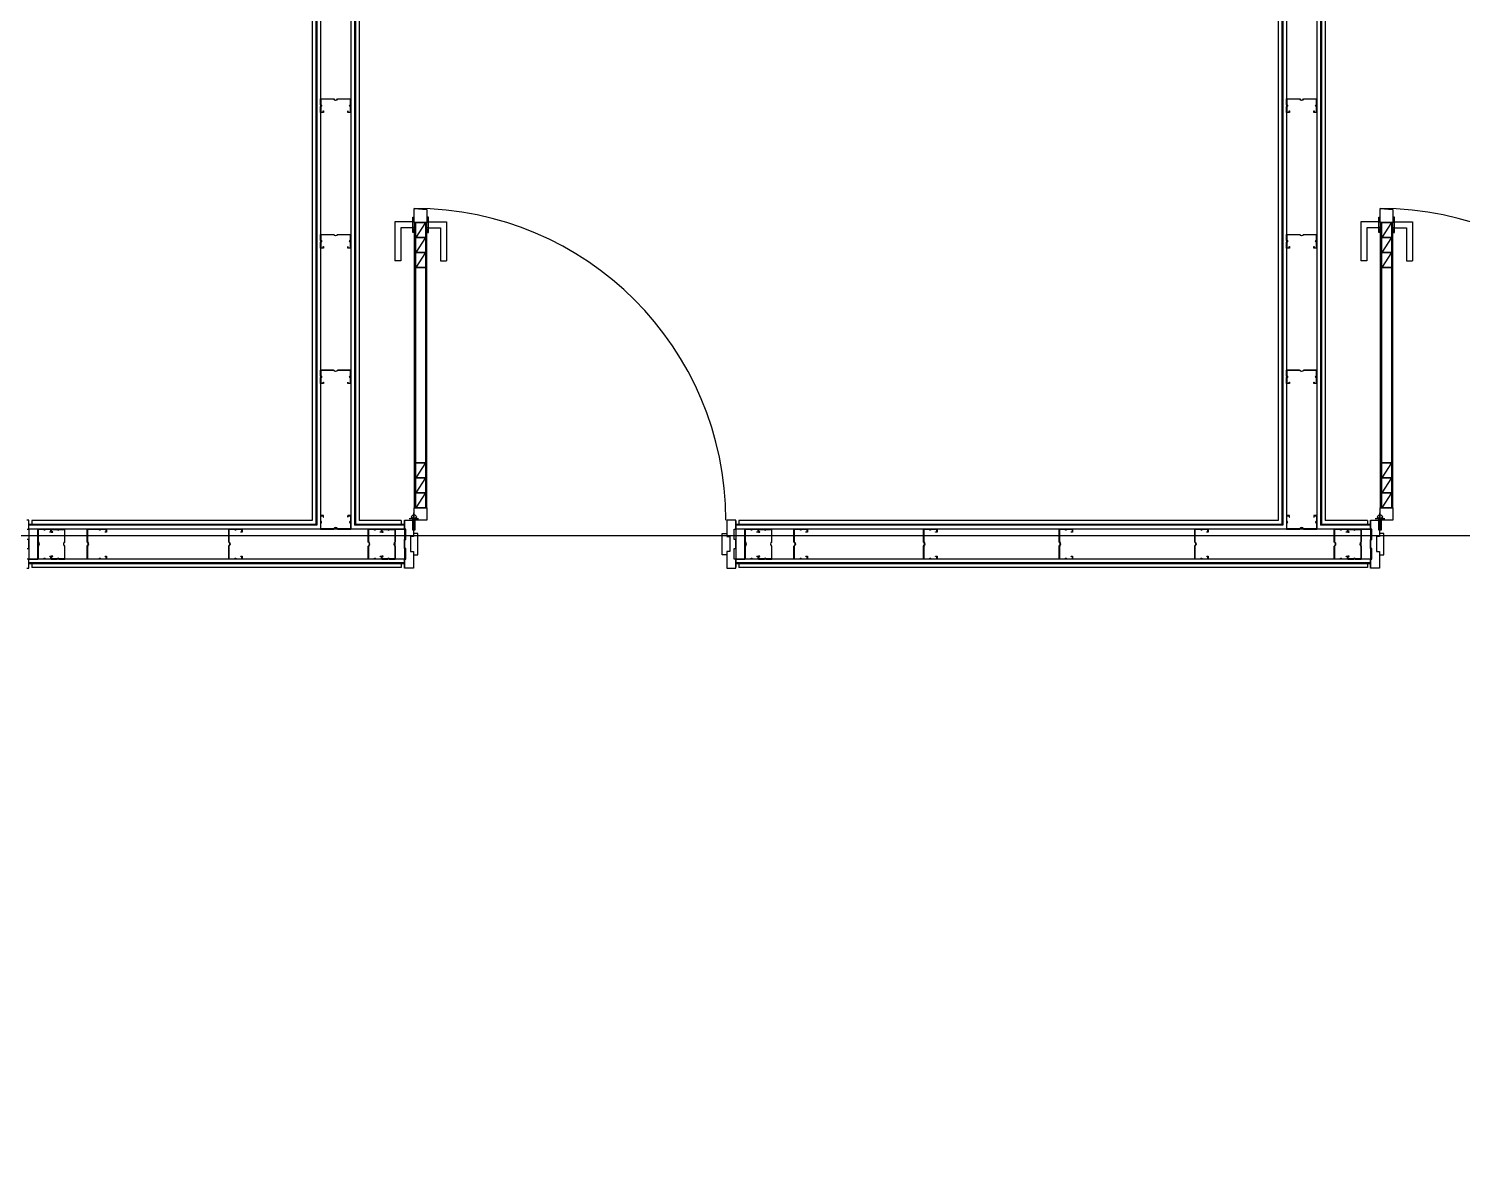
# Model space of a CAD drawing. Header units: metres. Extents: x 630750 to 860239, y 578133 to 726633.
# Drawn here: x 756252 to 761010, y 689727 to 693493 of the extents above; entities that cross this region are included whole.
import ezdxf

# ---------------------------------------------------------------- set-up
doc = ezdxf.new("R2010")
doc.units = ezdxf.units.M
doc.header["$LTSCALE"] = 300
doc.linetypes.add('업무시설_xr-base$0$CONTINOUS', pattern=[0])
for name, color, linetype in [('A-CEN-1', 1, 'Continuous'), ('A-CON', 2, 'Continuous'), ('A-WALL-CONC', 2, 'Continuous'), ('F-DOOR_FRAME', 4, 'Continuous'), ('KUK-DOOR', 4, 'Continuous'), ('KUK-DOOR-FRAME', 4, 'Continuous'), ('KUK-DRYWALL', 4, 'Continuous'), ('KUK-석고보드', 201, 'Continuous')]:
    doc.layers.add(name, color=color, linetype=linetype)

# ---------------------------------------------------------------- blocks, each defined once
blk = doc.blocks.new('con1')
at = {"layer": 'A-WALL-CONC', "linetype": '업무시설_xr-base$0$CONTINOUS'}
h = blk.add_hatch(color=253, dxfattribs=at)
h.dxf.hatch_style = 1
h.paths.add_polyline_path([(-302595.9, -253222.2), (-301895.9, -253222.2), (-301895.9, -253922.2), (-302595.9, -253922.2)])
h.paths.add_polyline_path([(-384245.9, -253222.2), (-383545.9, -253222.2), (-383545.9, -253922.2), (-384245.9, -253922.2)])
h.paths.add_polyline_path([(-335095.9, -253172.2), (-334295.9, -253172.2), (-334295.9, -253972.2), (-335095.9, -253972.2)])
h.paths.add_polyline_path([(-354895.9, -253172.2), (-354095.9, -253172.2), (-354095.9, -253972.2), (-354895.9, -253972.2)])
h.paths.add_polyline_path([(-374695.9, -253172.2), (-373895.9, -253172.2), (-373895.9, -253972.2), (-374695.9, -253972.2)])
h.paths.add_polyline_path([(-325195.9, -253172.2), (-324395.9, -253172.2), (-324395.9, -253972.2), (-325195.9, -253972.2)])
h.paths.add_polyline_path([(-364745.9, -253222.2), (-364045.9, -253222.2), (-364045.9, -253922.2), (-364745.9, -253922.2)])
h.paths.add_polyline_path([(-344945.9, -253222.2), (-344245.9, -253222.2), (-344245.9, -253922.2), (-344945.9, -253922.2)])
h.paths.add_polyline_path([(-310045.9, -253222.2), (-309345.9, -253222.2), (-309345.9, -253922.2), (-310045.9, -253922.2)])
h.paths.add_polyline_path([(-318595.9, -253172.2), (-317795.9, -253172.2), (-317795.9, -253972.2), (-318595.9, -253972.2)])
h.paths.add_polyline_path([(-384245.9, -310859.9), (-383445.9, -310859.9), (-383445.9, -311659.9), (-384245.9, -311659.9)])
h.paths.add_polyline_path([(-384245.9, -305472.2), (-383445.9, -305472.2), (-383445.9, -306272.2), (-384245.9, -306272.2)])
h.paths.add_polyline_path([(-384245.9, -295572.2), (-383445.9, -295572.2), (-383445.9, -296372.2), (-384245.9, -296372.2)])
h.paths.add_polyline_path([(-384195.9, -276472.2), (-383595.9, -276472.2), (-383595.9, -275872.2), (-384195.9, -275872.2)])
h.paths.add_polyline_path([(-384245.9, -285672.2), (-383445.9, -285672.2), (-383445.9, -286472.2), (-384245.9, -286472.2)])
h.paths.add_polyline_path([(-384295.9, -269172.2), (-383495.9, -269172.2), (-383495.9, -269972.2), (-384295.9, -269972.2)])
h.paths.add_polyline_path([(-384295.9, -260672.2), (-383495.9, -260672.2), (-383495.9, -261472.2), (-384295.9, -261472.2)])
h.paths.add_polyline_path([(-376995.9, -285572.2), (-376195.9, -285572.2), (-376195.9, -286372.2), (-376995.9, -286372.2)], flags=17)
h.paths.add_polyline_path([(-374695.9, -276572.2), (-373895.9, -276572.2), (-373895.9, -275772.2), (-374695.9, -275772.2)], flags=17)
h.paths.add_polyline_path([(-364695.9, -285772.2), (-364095.9, -285772.2), (-364095.9, -286372.2), (-364695.9, -286372.2)], flags=17)
h.paths.add_polyline_path([(-364795.9, -275772.2), (-363995.9, -275772.2), (-363995.9, -276572.2), (-364795.9, -276572.2)], flags=17)
edge = h.paths.add_edge_path(flags=16)
edge.add_arc((-376495.9, -295972.2), 450, 0, 360)
edge = h.paths.add_edge_path(flags=16)
edge.add_arc((-354495.9, -302572.2), 450, 0, 360)
edge = h.paths.add_edge_path(flags=16)
edge.add_arc((-364395.9, -295972.2), 350, 0, 360)
edge = h.paths.add_edge_path(flags=16)
edge.add_arc((-354495.9, -295972.2), 450, 0, 360)
edge = h.paths.add_edge_path(flags=16)
edge.add_arc((-344595.9, -302572.2), 350, 0, 360)
edge = h.paths.add_edge_path(flags=16)
edge.add_arc((-344595.9, -295972.2), 350, 0, 360)
edge = h.paths.add_edge_path(flags=16)
edge.add_arc((-364395.9, -302572.2), 350, 0, 360)
h.paths.add_polyline_path([(-375978.1, -305715.7), (-376743.7, -305483.5), (-376976, -306249), (-376210.4, -306481.3)], flags=17)
h.paths.add_polyline_path([(-378097.8, -312701.2), (-378863.4, -312468.9), (-379095.6, -313234.5), (-378330.1, -313466.8)], flags=16)
h.paths.add_polyline_path([(-354767.9, -312099.6), (-355533.5, -311867.3), (-355765.8, -312632.8), (-355000.2, -312865.1)], flags=17)
h.paths.add_polyline_path([(-347591.1, -314277.3), (-348356.6, -314045), (-348588.9, -314810.6), (-347823.4, -315042.9)], flags=17)
h.paths.add_polyline_path([(-349725.3, -321310.6), (-350490.8, -321078.3), (-350723.1, -321843.9), (-349957.6, -322076.2)], flags=17)
h.paths.add_polyline_path([(-359198.7, -318436), (-359964.3, -318203.7), (-360196.6, -318969.2), (-359431, -319201.5)], flags=17)
edge = h.paths.add_edge_path(flags=16)
edge.add_arc((-324745.9, -312472.2), 450, 0, 360)
h.paths.add_polyline_path([(-318595.9, -311972.2), (-317795.9, -311972.2), (-317795.9, -312972.2), (-318595.9, -312972.2)], flags=17)
edge = h.paths.add_edge_path(flags=16)
edge.add_arc((-335145.9, -312472.2), 350, 0, 360)
edge = h.paths.add_edge_path(flags=16)
edge.add_arc((-338616.5, -317418.6), 450, 0, 360)
h.paths.add_polyline_path([(-340251.8, -324185.3), (-341017.4, -323953), (-341249.7, -324718.5), (-340484.1, -324950.8)], flags=17)
edge = h.paths.add_edge_path(flags=17)
edge.add_arc((-324745.9, -319072.2), 450, 0, 360)
h.paths.add_polyline_path([(-318695.9, -318672.2), (-317695.9, -318672.2), (-317695.9, -319472.2), (-318695.9, -319472.2)], flags=17)
h.paths.add_polyline_path([(-310095.9, -327072.2), (-309295.9, -327072.2), (-309295.9, -327872.2), (-310095.9, -327872.2)])
h.paths.add_polyline_path([(-316095.9, -322372.2), (-316095.9, -325422.2), (-311307.7, -325422.2), (-311307.7, -325222.2), (-315895.9, -325222.2), (-315895.9, -322572.2), (-309695.9, -322572.2), (-309695.9, -325222.2), (-310307.7, -325222.2), (-310307.7, -325422.2), (-309495.9, -325422.2), (-309495.9, -322372.2)], flags=17)
edge = h.paths.add_edge_path(flags=17)
edge.add_arc((-324795.9, -327472.2), 400, 0, 360)
edge = h.paths.add_edge_path(flags=17)
edge.add_arc((-318195.9, -329272.2), 450, 0, 360)
h.paths.add_polyline_path([(-310095.9, -331472.2), (-309295.9, -331472.2), (-309295.9, -332272.2), (-310095.9, -332272.2)])
edge = h.paths.add_edge_path(flags=16)
edge.add_arc((-334695.9, -302572.2), 350, 0, 360)
edge = h.paths.add_edge_path(flags=17)
edge.add_arc((-334695.9, -286072.2), 350, 0, 360)
edge = h.paths.add_edge_path(flags=16)
edge.add_arc((-334695.9, -295972.2), 350, 0, 360)
edge = h.paths.add_edge_path(flags=17)
edge.add_arc((-344595.9, -286072.2), 450, 0, 360)
h.paths.add_polyline_path([(-318595.9, -295472.2), (-317795.9, -295472.2), (-317795.9, -296472.2), (-318595.9, -296472.2)], flags=17)
h.paths.add_polyline_path([(-318595.9, -302072.2), (-317795.9, -302072.2), (-317795.9, -303072.2), (-318595.9, -303072.2)], flags=17)
edge = h.paths.add_edge_path(flags=16)
edge.add_arc((-324795.9, -302572.2), 450, 0, 360)
edge = h.paths.add_edge_path(flags=16)
edge.add_arc((-324795.9, -295972.2), 450, 0, 360)
edge = h.paths.add_edge_path(flags=17)
edge.add_arc((-324795.9, -286072.2), 450, 0, 360)
edge = h.paths.add_edge_path(flags=17)
edge.add_arc((-334695.9, -276172.2), 450, 0, 360)
edge = h.paths.add_edge_path(flags=17)
edge.add_arc((-344595.9, -276172.2), 450, 0, 360)
h.paths.add_polyline_path([(-318595.9, -275772.2), (-317795.9, -275772.2), (-317795.9, -276572.2), (-318595.9, -276572.2)], flags=17)
h.paths.add_polyline_path([(-318595.9, -285672.2), (-317795.9, -285672.2), (-317795.9, -286472.2), (-318595.9, -286472.2)], flags=17)
edge = h.paths.add_edge_path(flags=17)
edge.add_arc((-324795.9, -276172.2), 450, 0, 360)
h.paths.add_polyline_path([(-364795.9, -260672.2), (-363995.9, -260672.2), (-363995.9, -261472.2), (-364795.9, -261472.2)])
h.paths.add_polyline_path([(-364795.9, -269172.2), (-363995.9, -269172.2), (-363995.9, -269972.2), (-364795.9, -269972.2)], flags=17)
h.paths.add_polyline_path([(-325195.9, -269172.2), (-324395.9, -269172.2), (-324395.9, -269972.2), (-325195.9, -269972.2)], flags=17)
h.paths.add_polyline_path([(-310845.9, -260722.2), (-310045.9, -260722.2), (-310045.9, -261522.2), (-310845.9, -261522.2)], flags=17)
h.paths.add_polyline_path([(-325195.9, -260672.2), (-324395.9, -260672.2), (-324395.9, -261472.2), (-325195.9, -261472.2)])
h.paths.add_polyline_path([(-335095.9, -260672.2), (-334295.9, -260672.2), (-334295.9, -261472.2), (-335095.9, -261472.2)])
h.paths.add_polyline_path([(-344995.9, -260672.2), (-344195.9, -260672.2), (-344195.9, -261472.2), (-344995.9, -261472.2)])
h.paths.add_polyline_path([(-354895.9, -260672.2), (-354095.9, -260672.2), (-354095.9, -261472.2), (-354895.9, -261472.2)])
h.paths.add_polyline_path([(-354895.9, -269172.2), (-354095.9, -269172.2), (-354095.9, -269972.2), (-354895.9, -269972.2)], flags=17)
h.paths.add_polyline_path([(-344995.9, -269172.2), (-344195.9, -269172.2), (-344195.9, -269972.2), (-344995.9, -269972.2)], flags=17)
h.paths.add_polyline_path([(-335095.9, -269172.2), (-334295.9, -269172.2), (-334295.9, -269972.2), (-335095.9, -269972.2)], flags=17)
h.paths.add_polyline_path([(-310145.9, -275772.2), (-309345.9, -275772.2), (-309345.9, -276572.2), (-310145.9, -276572.2)])
h.paths.add_polyline_path([(-310145.9, -269172.2), (-309345.9, -269172.2), (-309345.9, -269972.2), (-310145.9, -269972.2)])
h.paths.add_polyline_path([(-309945.9, -312172.2), (-309345.9, -312172.2), (-309345.9, -312772.2), (-309945.9, -312772.2)], flags=17)
h.paths.add_polyline_path([(-309945.9, -302272.2), (-309345.9, -302272.2), (-309345.9, -302872.2), (-309945.9, -302872.2)], flags=17)
h.paths.add_polyline_path([(-310145.9, -295572.2), (-309345.9, -295572.2), (-309345.9, -296372.2), (-310145.9, -296372.2)])
h.paths.add_polyline_path([(-310145.9, -285672.2), (-309345.9, -285672.2), (-309345.9, -286472.2), (-310145.9, -286472.2)])
h.paths.add_polyline_path([(-366406.6, -311179.9), (-366585, -311089.4), (-367172.8, -312248.9), (-366994.4, -312339.4)], flags=16)
h.paths.add_polyline_path([(-367582.3, -313498.9), (-367760.7, -313408.4), (-368303.3, -314478.7), (-368124.9, -314569.2)], flags=16)
h.paths.add_polyline_path([(-374501.4, -323406.8), (-375266.9, -323174.5), (-375499.2, -323940), (-374733.7, -324172.3)], flags=17)
h.paths.add_polyline_path([(-380817, -321490.3), (-381582.5, -321258), (-381814.8, -322023.6), (-381049.3, -322255.9)])
h.paths.add_polyline_path([(-319504.7, -329605.3), (-319562.8, -329796.7), (-318586.8, -330092.9), (-318528.7, -329901.5)], flags=17)
h.paths.add_polyline_path([(-317399.5, -330244.1), (-317457.6, -330435.5), (-316481.5, -330731.7), (-316423.5, -330540.3)], flags=17)
h.paths.add_polyline_path([(-315294.3, -330882.9), (-315352.4, -331074.3), (-314376.3, -331370.5), (-314318.3, -331179.1)], flags=17)
h.paths.add_polyline_path([(-313189.1, -331521.7), (-313247.2, -331713.1), (-312271.1, -332009.3), (-312213, -331817.9)], flags=17)
h.paths.add_polyline_path([(-311083.9, -332160.5), (-311142, -332351.9), (-310165.9, -332648.1), (-310107.8, -332456.7)], flags=17)
h.paths.add_polyline_path([(-308978.7, -332799.4), (-309036.7, -332990.7), (-308060.7, -333286.9), (-308002.6, -333095.5)])
h.paths.add_polyline_path([(-306873.5, -333438.2), (-306931.5, -333629.5), (-305955.5, -333925.7), (-305897.4, -333734.3)])
h.paths.add_polyline_path([(-321610, -328966.5), (-321668, -329157.9), (-320692, -329454.1), (-320633.9, -329262.7)], flags=17)
h.paths.add_polyline_path([(-304768.2, -334077), (-304826.3, -334268.4), (-303850.3, -334564.5), (-303792.2, -334373.1)])
h.paths.add_polyline_path([(-366379.8, -308837.3), (-366525.2, -309124), (-365780.1, -309501.8), (-365997.1, -309929.9), (-365818.7, -310020.4), (-365281.9, -308961.4), (-368992.7, -307835.4), (-369050.7, -308026.8), (-368955, -308055.9), (-369303.5, -309204.2), (-369399.2, -309175.1), (-369457.2, -309366.5), (-369361.5, -309395.5), (-371190.9, -315424.1), (-373726.7, -314654.6), (-371897.4, -308626.1), (-370414.2, -309076.1), (-370356.1, -308884.7), (-371839.3, -308434.7), (-371490.9, -307286.4), (-370007.6, -307736.5), (-369949.6, -307545.1), (-371624.2, -307036.9), (-373976.1, -314787.9), (-369001.2, -316297.6), (-368712.8, -315728.7), (-368891.1, -315638.2), (-369103.7, -316057.4), (-370999.5, -315482.2), (-368763.6, -308113.9)], flags=17)
edge = h.paths.add_edge_path()
edge.add_line((-317995.9, -269122.2), (-318195.9, -269122.2))
edge.add_line((-318195.9, -266622.2), (-317995.9, -266622.2))
edge.add_line((-318195.9, -265972.2), (-318195.9, -266622.2))
edge.add_line((-318195.9, -269122.2), (-318195.9, -269672.2))
edge.add_line((-317995.9, -269472.2), (-317995.9, -269122.2))
edge.add_line((-317995.9, -266622.2), (-317995.9, -265972.2))
edge.add_line((-317070.9, -260922.2), (-317070.9, -260722.2))
edge.add_line((-317070.9, -260722.2), (-314895.9, -260722.2))
edge.add_line((-314895.9, -260722.2), (-314895.9, -260922.2))
edge.add_line((-314895.9, -260922.2), (-317070.9, -260922.2))
edge.add_line((-318195.9, -265972.2), (-321995.9, -265972.2))
edge.add_line((-321995.9, -265972.2), (-321995.9, -262022.2))
edge.add_line((-321995.9, -262022.2), (-321795.9, -262022.2))
edge.add_line((-321795.9, -262022.2), (-321795.9, -262922.2))
edge.add_line((-321795.9, -262922.2), (-321695.9, -262922.2))
edge.add_line((-321695.9, -262922.2), (-321695.9, -263122.2))
edge.add_line((-321695.9, -263122.2), (-321795.9, -263122.2))
edge.add_line((-321795.9, -263122.2), (-321795.9, -265772.2))
edge.add_line((-321795.9, -265772.2), (-314195.9, -265772.2))
edge.add_line((-314195.9, -265772.2), (-314195.9, -263122.2))
edge.add_line((-314195.9, -263122.2), (-320695.9, -263122.2))
edge.add_line((-320695.9, -263122.2), (-320695.9, -262922.2))
edge.add_line((-320695.9, -262922.2), (-319545.9, -262922.2))
edge.add_line((-319545.9, -262922.2), (-319545.9, -260922.2))
edge.add_line((-319545.9, -260922.2), (-321795.9, -260922.2))
edge.add_line((-321795.9, -260922.2), (-321795.9, -261022.2))
edge.add_line((-321795.9, -261022.2), (-321995.9, -261022.2))
edge.add_line((-321995.9, -261022.2), (-321995.9, -260722.2))
edge.add_line((-321995.9, -260722.2), (-317770.9, -260722.2))
edge.add_line((-317770.9, -260722.2), (-317770.9, -260922.2))
edge.add_line((-317995.9, -269472.2), (-314195.9, -269472.2))
edge.add_line((-314195.9, -269472.2), (-314195.9, -265972.2))
edge.add_line((-314195.9, -265972.2), (-317995.9, -265972.2))
edge.add_line((-317770.9, -260922.2), (-319345.9, -260922.2))
edge.add_line((-319345.9, -260922.2), (-319345.9, -262922.2))
edge.add_line((-319345.9, -262922.2), (-314195.9, -262922.2))
edge.add_line((-314195.9, -262922.2), (-314195.9, -260722.2))
edge.add_line((-314195.9, -260722.2), (-313995.9, -260722.2))
edge.add_line((-313995.9, -260722.2), (-313995.9, -269672.2))
edge.add_line((-313995.9, -269672.2), (-318195.9, -269672.2))
edge.add_line((-309345.9, -286472.2), (-309345.9, -312772.2))
edge.add_line((-309545.9, -302872.2), (-309545.9, -312172.2))
edge.add_line((-309545.9, -296372.2), (-309545.9, -302272.2))
edge.add_line((-309545.9, -286472.2), (-309545.9, -295572.2))
edge.add_line((-375426.6, -323700.8), (-380976.7, -322016.6))
edge.add_line((-334860, -324841.4), (-335146.9, -325786.6))
edge.add_line((-334660.1, -325215.5), (-334859.8, -325873.7))
edge.add_line((-324795.9, -328208.8), (-324795.9, -327872.2))
edge.add_line((-324595.9, -328060.4), (-324595.9, -327818.6))
edge.add_line((-324795.9, -328208.8), (-322797.2, -328815.2))
edge.add_line((-322797.2, -328815.2), (-322739.1, -328623.9))
edge.add_line((-322739.1, -328623.9), (-324595.9, -328060.4))
edge.add_line((-337531.2, -334677.3), (-338201, -334474.1))
edge.add_line((-338201, -334474.1), (-338404.3, -335143.9))
edge.add_line((-338404.3, -335143.9), (-337734.4, -335347.2))
edge.add_line((-337734.4, -335347.2), (-337531.2, -334677.3))
edge = h.paths.add_edge_path()
edge.add_line((-339857.9, -323400.5), (-339799.8, -323209.1))
edge.add_line((-339799.8, -323209.1), (-337930.3, -317052.2))
edge.add_line((-337930.3, -317052.2), (-338217.3, -316965))
edge.add_line((-338217.3, -316965), (-338268.5, -317133.4))
edge.add_arc((-338616.5, -317418.6), 450, -73.1135, 39.3318, ccw=False)
edge.add_line((-338485.8, -317849.2), (-340145, -323313.3))
edge.add_line((-340145, -323313.3), (-339857.9, -323400.5))
blk = doc.blocks.new('힌지')
at = {"layer": 'F-DOOR_FRAME', "color": 175}
for p, q in [((444293.8, 289039.7, 0), (444262.2, 289039.7, 0)), ((444293.8, 289039.7, 0), (444262.2, 289039.7, 0)), ((444278, 289049.1, 0), (444278, 289020.8, 0))]:
    blk.add_line(p, q, dxfattribs=at)
at = {"layer": 'F-DOOR_FRAME', "color": 175, "elevation": 0}
for points in [[(444276.3, 289042.2), (444276.3, 289076.8), (444273.3, 289076.8), (444273.3, 289041.9), (444270.9, 289035.1, -0.190658), (444275.4, 289038.8)], [(444282.3, 289041.9), (444282.3, 289076.8), (444279.3, 289076.8), (444279.3, 289042.2), (444280.2, 289038.8, -0.190658), (444284.8, 289035.1)]]:
    blk.add_lwpolyline(points, format="xyb", close=True, dxfattribs=at)
at = {"layer": 'F-DOOR_FRAME', "color": 175}
blk.add_circle((444277.8, 289034.7, 0), 8, dxfattribs=at)
blk = doc.blocks.new('A$C45826E51')
at = {"layer": 'KUK-DOOR', "color": 6}
for p, q in [((60, 954.9, -6432.8), (60, 1005.9, -6432.8)), ((60, 1005.9, -6432.8), (65, 1005.9, 0)), ((112, 1005.9, 0), (107, 1005.9, 6432.8)), ((112, 954.9, 0), (112, 1005.9, 0)), ((60, 990.4, -6432.8), (0, 990.4, -6432.8)), ((0, 990.4, -6432.8), (0, 860.4, -6432.8)), ((60, 970.4, -6432.8), (20, 970.4, -6432.8)), ((20, 970.4, -6432.8), (20, 860.4, -6432.8)), ((65, 954.9, -6432.8), (60, 954.9, -6432.8)), ((107, 954.9, 0), (112, 954.9, 0)), ((112, 990.4, 0), (172, 990.4, 0)), ((112, 970.4, 0), (152, 970.4, 0)), ((152, 970.4, 0), (152, 860.4, 0)), ((172, 990.4, 0), (172, 860.4, 0)), ((20, 860.4, -6432.8), (0, 860.4, -6432.8)), ((152, 860.4, 0), (172, 860.4, 0))]:
    blk.add_line(p, q, dxfattribs=at)
at = {"layer": 'KUK-DOOR', "color": 251}
for p, q in [((65, 1004.2, -6432.8), (60, 1004.2, -6432.8)), ((65, 1002.6, -6432.8), (60, 1002.6, -6432.8)), ((65, 1000, -6432.8), (60, 1000, -6432.8)), ((107, 1004.2, 0), (112, 1004.2, 0)), ((107, 1002.6, 0), (112, 1002.6, 0)), ((107, 1000, 0), (112, 1000, 0)), ((65, 995.5, -6432.8), (60, 995.5, -6432.8)), ((65, 989.3, -6432.8), (60, 989.3, -6432.8)), ((65, 971.5, -6432.8), (60, 971.5, -6432.8)), ((65, 965.3, -6432.8), (60, 965.3, -6432.8)), ((65, 960.8, -6432.8), (60, 960.8, -6432.8)), ((65, 958.2, -6432.8), (60, 958.2, -6432.8)), ((65, 956.6, -6432.8), (60, 956.6, -6432.8)), ((65, 955.4, -6432.8), (60, 955.4, -6432.8)), ((107, 995.5, 0), (112, 995.5, 0)), ((107, 989.3, 0), (112, 989.3, 0)), ((107, 971.5, 0), (112, 971.5, 0)), ((107, 965.3, 0), (112, 965.3, 0)), ((107, 960.8, 0), (112, 960.8, 0)), ((107, 958.2, 0), (112, 958.2, 0)), ((107, 956.6, 0), (112, 956.6, 0)), ((107, 955.4, 0), (112, 955.4, 0))]:
    blk.add_line(p, q, dxfattribs=at)
at = {"layer": 'KUK-DOOR', "color": 1, "ltscale": 100}
for p, q in [((102, 987.9, 0), (70, 937.9, 0)), ((102, 937.9, 0), (70, 887.9, 0)), ((102, 887.9, 0), (70, 837.9, 0)), ((102, 190, 0), (70, 140, 0)), ((102, 140, 0), (70, 90, 0)), ((102, 90, 0), (70, 40, 0))]:
    blk.add_line(p, q, dxfattribs=at)
at = {"layer": 'KUK-DOOR', "color": 8}
blk.add_line((102, 837.9, 0), (70, 837.9, 0), dxfattribs=at)
at = {"layer": 'KUK-DOOR', "color": 7, "elevation": 0}
for points in [[(65, 1024.9), (65, 1033.9), (107, 1031.4), (107, 987.9), (65, 987.9), (65, 1024.9)], [(65, 987.9), (65, 40)], [(107, 40), (107, 987.9)], [(65, 40), (107, 40), (107, 0), (103, 0), (103, 0), (65, 0), (65, 40)]]:
    blk.add_lwpolyline(points, dxfattribs=at)
at = {"layer": 'KUK-DOOR', "color": 1, "ltscale": 100, "elevation": 0}
for points in [[(102, 987.9), (102, 937.9), (70, 937.9), (70, 987.9)], [(102, 937.9), (102, 887.9), (70, 887.9), (70, 937.9)], [(102, 887.9), (102, 837.9), (70, 837.9), (70, 887.9)], [(102, 837.9), (102, 190), (70, 190), (70, 837.9)], [(102, 190), (102, 140), (70, 140), (70, 190)], [(102, 140), (102, 90), (70, 90), (70, 140)], [(102, 90), (102, 40), (70, 40), (70, 90)]]:
    blk.add_lwpolyline(points, close=True, dxfattribs=at)
at = {"layer": 'KUK-DOOR', "color": 1, "elevation": 0}
blk.add_lwpolyline([(65, 40), (102, 40)], dxfattribs=at)
at = {"layer": 'KUK-DOOR', "color": 1}
blk.add_arc((64.5, -0.2, 0), 1034.2, 0.0121, 89.9709, dxfattribs=at)

msp = doc.modelspace()

# ---------------------------------------------------------------- linework, layer by layer
at = {"layer": 'A-CEN-1', "linetype": 'Continuous'}
msp.add_line((796986.4, 691810.2), (657202.6, 691810.2), dxfattribs=at)
at = {"layer": 'KUK-DOOR-FRAME'}
for points in [[(756247.4, 691832.2), (756252.4, 691832.2), (756252.4, 691862.2), (756246.4, 691862.2)], [(757529.1, 691702.2), (757529.1, 691702.2), (757529.1, 691702.2), (757529.1, 691702.2), (757529.1, 691702.2), (757505.1, 691702.2), (757499.1, 691702.2), (757499.1, 691705.7), (757499.1, 691732.2), (757504.1, 691732.2), (757504.1, 691767.2), (757499.1, 691767.2), (757499.1, 691797.2), (757504.1, 691797.2), (757504.1, 691832.2), (757499.1, 691832.2), (757499.1, 691862.2), (757505.1, 691862.2), (757505.1, 691862.2), (757529.1, 691862.2), (757529.1, 691807.2), (757519.1, 691807.2), (757519.1, 691757.2), (757529.1, 691757.2), (757529.1, 691702.2)], [(758569.1, 691702.2), (758569.1, 691702.2), (758569.1, 691702.2), (758569.1, 691702.2), (758569.1, 691702.2), (758593.1, 691702.2), (758599.1, 691702.2), (758599.1, 691705.7), (758599.1, 691732.2), (758594.1, 691732.2), (758594.1, 691767.2), (758599.1, 691767.2), (758599.1, 691797.2), (758594.1, 691797.2), (758594.1, 691832.2), (758599.1, 691832.2), (758599.1, 691862.2), (758593.1, 691862.2), (758593.1, 691862.2), (758569.1, 691862.2), (758569.1, 691807.2), (758579.1, 691807.2), (758579.1, 691757.2), (758569.1, 691757.2), (758569.1, 691702.2)], [(760734.9, 691702.2), (760734.9, 691702.2), (760734.9, 691702.2), (760734.9, 691702.2), (760734.9, 691702.2), (760710.9, 691702.2), (760704.9, 691702.2), (760704.9, 691705.7), (760704.9, 691732.2), (760709.9, 691732.2), (760709.9, 691767.2), (760704.9, 691767.2), (760704.9, 691797.2), (760709.9, 691797.2), (760709.9, 691832.2), (760704.9, 691832.2), (760704.9, 691862.2), (760710.9, 691862.2), (760710.9, 691862.2), (760734.9, 691862.2), (760734.9, 691807.2), (760724.9, 691807.2), (760724.9, 691757.2), (760734.9, 691757.2), (760734.9, 691702.2)], [(756247.4, 691767.2), (756252.4, 691767.2), (756252.4, 691797.2), (756247.4, 691797.2)], [(756246.4, 691702.2), (756252.4, 691702.2), (756252.4, 691705.7), (756252.4, 691732.2), (756247.4, 691732.2)]]:
    msp.add_lwpolyline(points, dxfattribs=at)
at = {"layer": 'KUK-DOOR-FRAME', "extrusion": (0, -1.80681e-09, 1)}
for points in [[(757519.1, 691757.2), (757529.1, 691757.2), (757529.1, 691747.2), (757544.1, 691747.2), (757544.1, 691817.2), (757529.1, 691817.2), (757529.1, 691807.2), (757519.1, 691807.2), (757519.1, 691757.2)], [(758579.1, 691757.2), (758569.1, 691757.2), (758569.1, 691747.2), (758554.1, 691747.2), (758554.1, 691817.2), (758569.1, 691817.2), (758569.1, 691807.2), (758579.1, 691807.2), (758579.1, 691757.2)], [(760724.9, 691757.2), (760734.9, 691757.2), (760734.9, 691747.2), (760749.9, 691747.2), (760749.9, 691817.2), (760734.9, 691817.2), (760734.9, 691807.2), (760724.9, 691807.2), (760724.9, 691757.2)]]:
    msp.add_lwpolyline(points, dxfattribs=at)
at = {"layer": 'KUK-DRYWALL'}
for p, q in [((757221.1, 696410.2), (757221.1, 691832.2)), ((757321.1, 696410.2), (757321.1, 691832.2)), ((760426.9, 696410.2), (760426.9, 691832.2)), ((760526.9, 696410.2), (760526.9, 691832.2)), ((757499.1, 691832.2), (756252.4, 691832.2)), ((760704.9, 691832.2), (758599.1, 691832.2)), ((757499.1, 691732.2), (756252.4, 691732.2)), ((760704.9, 691732.2), (758599.1, 691732.2))]:
    msp.add_line(p, q, dxfattribs=at)
at = {"layer": 'KUK-DRYWALL', "color": 8}
for points in [[(757231.1, 693216.2), (757231.1, 693215.2), (757221.1, 693215.2), (757221.1, 693235.2, 1), (757221.1, 693240.2), (757221.1, 693260.2), (757264.6, 693260.2, 0.589997), (757277.6, 693260.2), (757321.1, 693260.2), (757321.1, 693240.2, 1), (757321.1, 693235.2), (757321.1, 693215.2), (757311.1, 693215.2), (757311.1, 693220.2), (757312.1, 693220.2), (757312.1, 693216.2), (757320.1, 693216.2), (757320.1, 693234.4, -0.745356), (757320.1, 693241.1), (757320.1, 693259.2), (757278.1, 693259.2, -0.542783), (757264, 693259.2), (757222.1, 693259.2), (757222.1, 693241.1, -0.745356), (757222.1, 693234.4), (757222.1, 693216.2), (757230.1, 693216.2), (757230.1, 693220.2), (757231.1, 693220.2), (757231.1, 693215.2)], [(760436.9, 693216.2), (760436.9, 693215.2), (760426.9, 693215.2), (760426.9, 693235.2, 1), (760426.9, 693240.2), (760426.9, 693260.2), (760470.4, 693260.2, 0.589997), (760483.4, 693260.2), (760526.9, 693260.2), (760526.9, 693240.2, 1), (760526.9, 693235.2), (760526.9, 693215.2), (760516.9, 693215.2), (760516.9, 693220.2), (760517.9, 693220.2), (760517.9, 693216.2), (760525.9, 693216.2), (760525.9, 693234.4, -0.745356), (760525.9, 693241.1), (760525.9, 693259.2), (760484, 693259.2, -0.542783), (760469.8, 693259.2), (760427.9, 693259.2), (760427.9, 693241.1, -0.745356), (760427.9, 693234.4), (760427.9, 693216.2), (760435.9, 693216.2), (760435.9, 693220.2), (760436.9, 693220.2), (760436.9, 693215.2)], [(757231.1, 692766.2), (757231.1, 692765.2), (757221.1, 692765.2), (757221.1, 692785.2, 1), (757221.1, 692790.2), (757221.1, 692810.2), (757264.6, 692810.2, 0.589997), (757277.6, 692810.2), (757321.1, 692810.2), (757321.1, 692790.2, 1), (757321.1, 692785.2), (757321.1, 692765.2), (757311.1, 692765.2), (757311.1, 692770.2), (757312.1, 692770.2), (757312.1, 692766.2), (757320.1, 692766.2), (757320.1, 692784.4, -0.745356), (757320.1, 692791.1), (757320.1, 692809.2), (757278.1, 692809.2, -0.542783), (757264, 692809.2), (757222.1, 692809.2), (757222.1, 692791.1, -0.745356), (757222.1, 692784.4), (757222.1, 692766.2), (757230.1, 692766.2), (757230.1, 692770.2), (757231.1, 692770.2), (757231.1, 692765.2)], [(760436.9, 692766.2), (760436.9, 692765.2), (760426.9, 692765.2), (760426.9, 692785.2, 1), (760426.9, 692790.2), (760426.9, 692810.2), (760470.4, 692810.2, 0.589997), (760483.4, 692810.2), (760526.9, 692810.2), (760526.9, 692790.2, 1), (760526.9, 692785.2), (760526.9, 692765.2), (760516.9, 692765.2), (760516.9, 692770.2), (760517.9, 692770.2), (760517.9, 692766.2), (760525.9, 692766.2), (760525.9, 692784.4, -0.745356), (760525.9, 692791.1), (760525.9, 692809.2), (760484, 692809.2, -0.542783), (760469.8, 692809.2), (760427.9, 692809.2), (760427.9, 692791.1, -0.745356), (760427.9, 692784.4), (760427.9, 692766.2), (760435.9, 692766.2), (760435.9, 692770.2), (760436.9, 692770.2), (760436.9, 692765.2)], [(757231.1, 692316.2), (757231.1, 692315.2), (757221.1, 692315.2), (757221.1, 692335.2, 1), (757221.1, 692340.2), (757221.1, 692360.2), (757264.6, 692360.2, 0.589997), (757277.6, 692360.2), (757321.1, 692360.2), (757321.1, 692340.2, 1), (757321.1, 692335.2), (757321.1, 692315.2), (757311.1, 692315.2), (757311.1, 692320.2), (757312.1, 692320.2), (757312.1, 692316.2), (757320.1, 692316.2), (757320.1, 692334.4, -0.745356), (757320.1, 692341.1), (757320.1, 692359.2), (757278.1, 692359.2, -0.542783), (757264, 692359.2), (757222.1, 692359.2), (757222.1, 692341.1, -0.745356), (757222.1, 692334.4), (757222.1, 692316.2), (757230.1, 692316.2), (757230.1, 692320.2), (757231.1, 692320.2), (757231.1, 692315.2)], [(760436.9, 692316.2), (760436.9, 692315.2), (760426.9, 692315.2), (760426.9, 692335.2, 1), (760426.9, 692340.2), (760426.9, 692360.2), (760470.4, 692360.2, 0.589997), (760483.4, 692360.2), (760526.9, 692360.2), (760526.9, 692340.2, 1), (760526.9, 692335.2), (760526.9, 692315.2), (760516.9, 692315.2), (760516.9, 692320.2), (760517.9, 692320.2), (760517.9, 692316.2), (760525.9, 692316.2), (760525.9, 692334.4, -0.745356), (760525.9, 692341.1), (760525.9, 692359.2), (760484, 692359.2, -0.542783), (760469.8, 692359.2), (760427.9, 692359.2), (760427.9, 692341.1, -0.745356), (760427.9, 692334.4), (760427.9, 692316.2), (760435.9, 692316.2), (760435.9, 692320.2), (760436.9, 692320.2), (760436.9, 692315.2)], [(757231.1, 691876.2), (757231.1, 691877.2), (757221.1, 691877.2), (757221.1, 691857.2, -1), (757221.1, 691852.2), (757221.1, 691832.2), (757264.6, 691832.2, -0.589997), (757277.6, 691832.2), (757321.1, 691832.2), (757321.1, 691852.2, -1), (757321.1, 691857.2), (757321.1, 691877.2), (757311.1, 691877.2), (757311.1, 691872.2), (757312.1, 691872.2), (757312.1, 691876.2), (757320.1, 691876.2), (757320.1, 691858.1, 0.745356), (757320.1, 691851.4), (757320.1, 691833.2), (757278.1, 691833.2, 0.542783), (757264, 691833.2), (757222.1, 691833.2), (757222.1, 691851.4, 0.745356), (757222.1, 691858.1), (757222.1, 691876.2), (757230.1, 691876.2), (757230.1, 691872.2), (757231.1, 691872.2), (757231.1, 691877.2)], [(760436.9, 691876.2), (760436.9, 691877.2), (760426.9, 691877.2), (760426.9, 691857.2, -1), (760426.9, 691852.2), (760426.9, 691832.2), (760470.4, 691832.2, -0.589997), (760483.4, 691832.2), (760526.9, 691832.2), (760526.9, 691852.2, -1), (760526.9, 691857.2), (760526.9, 691877.2), (760516.9, 691877.2), (760516.9, 691872.2), (760517.9, 691872.2), (760517.9, 691876.2), (760525.9, 691876.2), (760525.9, 691858.1, 0.745356), (760525.9, 691851.4), (760525.9, 691833.2), (760484, 691833.2, 0.542783), (760469.8, 691833.2), (760427.9, 691833.2), (760427.9, 691851.4, 0.745356), (760427.9, 691858.1), (760427.9, 691876.2), (760435.9, 691876.2), (760435.9, 691872.2), (760436.9, 691872.2), (760436.9, 691877.2)], [(756326.4, 691742.2), (756327.4, 691742.2), (756327.4, 691732.2), (756307.4, 691732.2, 1), (756302.4, 691732.2), (756282.4, 691732.2), (756282.4, 691775.7, 0.589997), (756282.4, 691788.7), (756282.4, 691832.2), (756302.4, 691832.2, 1), (756307.4, 691832.2), (756327.4, 691832.2), (756327.4, 691822.2), (756322.4, 691822.2), (756322.4, 691823.2), (756326.4, 691823.2), (756326.4, 691831.2), (756308.2, 691831.2, -0.745356), (756301.5, 691831.2), (756283.4, 691831.2), (756283.4, 691789.3, -0.542783), (756283.4, 691775.2), (756283.4, 691733.2), (756301.5, 691733.2, -0.745356), (756308.2, 691733.2), (756326.4, 691733.2), (756326.4, 691741.2), (756322.4, 691741.2), (756322.4, 691742.2), (756327.4, 691742.2)], [(756328.4, 691742.2), (756327.4, 691742.2), (756327.4, 691732.2), (756347.4, 691732.2, -1), (756352.4, 691732.2), (756372.4, 691732.2), (756372.4, 691775.7, -0.589997), (756372.4, 691788.7), (756372.4, 691832.2), (756352.4, 691832.2, -1), (756347.4, 691832.2), (756327.4, 691832.2), (756327.4, 691822.2), (756332.4, 691822.2), (756332.4, 691823.2), (756328.4, 691823.2), (756328.4, 691831.2), (756346.5, 691831.2, 0.745356), (756353.2, 691831.2), (756371.4, 691831.2), (756371.4, 691789.3, 0.542783), (756371.4, 691775.2), (756371.4, 691733.2), (756353.2, 691733.2, 0.745356), (756346.5, 691733.2), (756328.4, 691733.2), (756328.4, 691741.2), (756332.4, 691741.2), (756332.4, 691742.2), (756327.4, 691742.2)], [(756510.1, 691742.2), (756511.1, 691742.2), (756511.1, 691732.2), (756491.1, 691732.2, 1), (756486.1, 691732.2), (756446.1, 691732.2), (756446.1, 691775.7, 0.589997), (756446.1, 691788.7), (756446.1, 691832.2), (756486.1, 691832.2, 1), (756491.1, 691832.2), (756511.1, 691832.2), (756511.1, 691822.2), (756506.1, 691822.2), (756506.1, 691823.2), (756510.1, 691823.2), (756510.1, 691831.2), (756491.9, 691831.2, -0.745356), (756485.2, 691831.2), (756447.1, 691831.2), (756447.1, 691789.3, -0.542783), (756447.1, 691775.2), (756447.1, 691733.2), (756485.2, 691733.2, -0.745356), (756491.9, 691733.2), (756510.1, 691733.2), (756510.1, 691741.2), (756506.1, 691741.2), (756506.1, 691742.2), (756511.1, 691742.2)], [(756960.1, 691742.2), (756961.1, 691742.2), (756961.1, 691732.2), (756941.1, 691732.2, 1), (756936.1, 691732.2), (756916.1, 691732.2), (756916.1, 691775.7, 0.589997), (756916.1, 691788.7), (756916.1, 691832.2), (756936.1, 691832.2, 1), (756941.1, 691832.2), (756961.1, 691832.2), (756961.1, 691822.2), (756956.1, 691822.2), (756956.1, 691823.2), (756960.1, 691823.2), (756960.1, 691831.2), (756941.9, 691831.2, -0.745356), (756935.2, 691831.2), (756917.1, 691831.2), (756917.1, 691789.3, -0.542783), (756917.1, 691775.2), (756917.1, 691733.2), (756935.2, 691733.2, -0.745356), (756941.9, 691733.2), (756960.1, 691733.2), (756960.1, 691741.2), (756956.1, 691741.2), (756956.1, 691742.2), (756961.1, 691742.2)], [(757423.1, 691742.2), (757424.1, 691742.2), (757424.1, 691732.2), (757404.1, 691732.2, 1), (757399.1, 691732.2), (757379.1, 691732.2), (757379.1, 691775.7, 0.589997), (757379.1, 691788.7), (757379.1, 691832.2), (757399.1, 691832.2, 1), (757404.1, 691832.2), (757424.1, 691832.2), (757424.1, 691822.2), (757419.1, 691822.2), (757419.1, 691823.2), (757423.1, 691823.2), (757423.1, 691831.2), (757404.9, 691831.2, -0.745356), (757398.2, 691831.2), (757380.1, 691831.2), (757380.1, 691789.3, -0.542783), (757380.1, 691775.2), (757380.1, 691733.2), (757398.2, 691733.2, -0.745356), (757404.9, 691733.2), (757423.1, 691733.2), (757423.1, 691741.2), (757419.1, 691741.2), (757419.1, 691742.2), (757424.1, 691742.2)], [(757425.1, 691742.2), (757424.1, 691742.2), (757424.1, 691732.2), (757444.1, 691732.2, -1), (757449.1, 691732.2), (757469.1, 691732.2), (757469.1, 691775.7, -0.589997), (757469.1, 691788.7), (757469.1, 691832.2), (757449.1, 691832.2, -1), (757444.1, 691832.2), (757424.1, 691832.2), (757424.1, 691822.2), (757429.1, 691822.2), (757429.1, 691823.2), (757425.1, 691823.2), (757425.1, 691831.2), (757443.2, 691831.2, 0.745356), (757449.9, 691831.2), (757468.1, 691831.2), (757468.1, 691789.3, 0.542783), (757468.1, 691775.2), (757468.1, 691733.2), (757449.9, 691733.2, 0.745356), (757443.2, 691733.2), (757425.1, 691733.2), (757425.1, 691741.2), (757429.1, 691741.2), (757429.1, 691742.2), (757424.1, 691742.2)], [(758673.1, 691742.2), (758674.1, 691742.2), (758674.1, 691732.2), (758654.1, 691732.2, 1), (758649.1, 691732.2), (758629.1, 691732.2), (758629.1, 691775.7, 0.589997), (758629.1, 691788.7), (758629.1, 691832.2), (758649.1, 691832.2, 1), (758654.1, 691832.2), (758674.1, 691832.2), (758674.1, 691822.2), (758669.1, 691822.2), (758669.1, 691823.2), (758673.1, 691823.2), (758673.1, 691831.2), (758654.9, 691831.2, -0.745356), (758648.2, 691831.2), (758630.1, 691831.2), (758630.1, 691789.3, -0.542783), (758630.1, 691775.2), (758630.1, 691733.2), (758648.2, 691733.2, -0.745356), (758654.9, 691733.2), (758673.1, 691733.2), (758673.1, 691741.2), (758669.1, 691741.2), (758669.1, 691742.2), (758674.1, 691742.2)], [(758675.1, 691742.2), (758674.1, 691742.2), (758674.1, 691732.2), (758694.1, 691732.2, -1), (758699.1, 691732.2), (758719.1, 691732.2), (758719.1, 691775.7, -0.589997), (758719.1, 691788.7), (758719.1, 691832.2), (758699.1, 691832.2, -1), (758694.1, 691832.2), (758674.1, 691832.2), (758674.1, 691822.2), (758679.1, 691822.2), (758679.1, 691823.2), (758675.1, 691823.2), (758675.1, 691831.2), (758693.2, 691831.2, 0.745356), (758699.9, 691831.2), (758718.1, 691831.2), (758718.1, 691789.3, 0.542783), (758718.1, 691775.2), (758718.1, 691733.2), (758699.9, 691733.2, 0.745356), (758693.2, 691733.2), (758675.1, 691733.2), (758675.1, 691741.2), (758679.1, 691741.2), (758679.1, 691742.2), (758674.1, 691742.2)], [(758835.9, 691742.2), (758836.9, 691742.2), (758836.9, 691732.2), (758816.9, 691732.2, 1), (758811.9, 691732.2), (758791.9, 691732.2), (758791.9, 691775.7, 0.589997), (758791.9, 691788.7), (758791.9, 691832.2), (758811.9, 691832.2, 1), (758816.9, 691832.2), (758836.9, 691832.2), (758836.9, 691822.2), (758831.9, 691822.2), (758831.9, 691823.2), (758835.9, 691823.2), (758835.9, 691831.2), (758817.7, 691831.2, -0.745356), (758811, 691831.2), (758792.9, 691831.2), (758792.9, 691789.3, -0.542783), (758792.9, 691775.2), (758792.9, 691733.2), (758811, 691733.2, -0.745356), (758817.7, 691733.2), (758835.9, 691733.2), (758835.9, 691741.2), (758831.9, 691741.2), (758831.9, 691742.2), (758836.9, 691742.2)], [(759265.9, 691742.2), (759266.9, 691742.2), (759266.9, 691732.2), (759246.9, 691732.2, 1), (759241.9, 691732.2), (759221.9, 691732.2), (759221.9, 691775.7, 0.589997), (759221.9, 691788.7), (759221.9, 691832.2), (759241.9, 691832.2, 1), (759246.9, 691832.2), (759266.9, 691832.2), (759266.9, 691822.2), (759261.9, 691822.2), (759261.9, 691823.2), (759265.9, 691823.2), (759265.9, 691831.2), (759247.7, 691831.2, -0.745356), (759241, 691831.2), (759222.9, 691831.2), (759222.9, 691789.3, -0.542783), (759222.9, 691775.2), (759222.9, 691733.2), (759241, 691733.2, -0.745356), (759247.7, 691733.2), (759265.9, 691733.2), (759265.9, 691741.2), (759261.9, 691741.2), (759261.9, 691742.2), (759266.9, 691742.2)], [(759715.9, 691742.2), (759716.9, 691742.2), (759716.9, 691732.2), (759696.9, 691732.2, 1), (759691.9, 691732.2), (759671.9, 691732.2), (759671.9, 691775.7, 0.589997), (759671.9, 691788.7), (759671.9, 691832.2), (759691.9, 691832.2, 1), (759696.9, 691832.2), (759716.9, 691832.2), (759716.9, 691822.2), (759711.9, 691822.2), (759711.9, 691823.2), (759715.9, 691823.2), (759715.9, 691831.2), (759697.7, 691831.2, -0.745356), (759691, 691831.2), (759672.9, 691831.2), (759672.9, 691789.3, -0.542783), (759672.9, 691775.2), (759672.9, 691733.2), (759691, 691733.2, -0.745356), (759697.7, 691733.2), (759715.9, 691733.2), (759715.9, 691741.2), (759711.9, 691741.2), (759711.9, 691742.2), (759716.9, 691742.2)], [(760165.9, 691742.2), (760166.9, 691742.2), (760166.9, 691732.2), (760146.9, 691732.2, 1), (760141.9, 691732.2), (760121.9, 691732.2), (760121.9, 691775.7, 0.589997), (760121.9, 691788.7), (760121.9, 691832.2), (760141.9, 691832.2, 1), (760146.9, 691832.2), (760166.9, 691832.2), (760166.9, 691822.2), (760161.9, 691822.2), (760161.9, 691823.2), (760165.9, 691823.2), (760165.9, 691831.2), (760147.7, 691831.2, -0.745356), (760141, 691831.2), (760122.9, 691831.2), (760122.9, 691789.3, -0.542783), (760122.9, 691775.2), (760122.9, 691733.2), (760141, 691733.2, -0.745356), (760147.7, 691733.2), (760165.9, 691733.2), (760165.9, 691741.2), (760161.9, 691741.2), (760161.9, 691742.2), (760166.9, 691742.2)], [(760628.9, 691742.2), (760629.9, 691742.2), (760629.9, 691732.2), (760609.9, 691732.2, 1), (760604.9, 691732.2), (760584.9, 691732.2), (760584.9, 691775.7, 0.589997), (760584.9, 691788.7), (760584.9, 691832.2), (760604.9, 691832.2, 1), (760609.9, 691832.2), (760629.9, 691832.2), (760629.9, 691822.2), (760624.9, 691822.2), (760624.9, 691823.2), (760628.9, 691823.2), (760628.9, 691831.2), (760610.7, 691831.2, -0.745356), (760604, 691831.2), (760585.9, 691831.2), (760585.9, 691789.3, -0.542783), (760585.9, 691775.2), (760585.9, 691733.2), (760604, 691733.2, -0.745356), (760610.7, 691733.2), (760628.9, 691733.2), (760628.9, 691741.2), (760624.9, 691741.2), (760624.9, 691742.2), (760629.9, 691742.2)], [(760630.9, 691742.2), (760629.9, 691742.2), (760629.9, 691732.2), (760649.9, 691732.2, -1), (760654.9, 691732.2), (760674.9, 691732.2), (760674.9, 691775.7, -0.589997), (760674.9, 691788.7), (760674.9, 691832.2), (760654.9, 691832.2, -1), (760649.9, 691832.2), (760629.9, 691832.2), (760629.9, 691822.2), (760634.9, 691822.2), (760634.9, 691823.2), (760630.9, 691823.2), (760630.9, 691831.2), (760649, 691831.2, 0.745356), (760655.7, 691831.2), (760673.9, 691831.2), (760673.9, 691789.3, 0.542783), (760673.9, 691775.2), (760673.9, 691733.2), (760655.7, 691733.2, 0.745356), (760649, 691733.2), (760630.9, 691733.2), (760630.9, 691741.2), (760634.9, 691741.2), (760634.9, 691742.2), (760629.9, 691742.2)]]:
    msp.add_lwpolyline(points, format="xyb", dxfattribs=at)
at = {"layer": 'KUK-석고보드', "ltscale": 10}
for p, q in [((757193.1, 696410.2), (757193.1, 691860.2)), ((757208.6, 696410.2), (757208.6, 691844.7)), ((757333.6, 696410.2), (757333.6, 691844.7)), ((757349.1, 696410.2), (757349.1, 691860.2)), ((760398.9, 696410.2), (760398.9, 691860.2)), ((760414.4, 696410.2), (760414.4, 691844.7)), ((760539.4, 696410.2), (760539.4, 691844.7)), ((760554.9, 696410.2), (760554.9, 691860.2)), ((757208.6, 691844.7), (756252.4, 691844.7)), ((756262.4, 691860.2), (756262.4, 691847.7)), ((757193.1, 691860.2), (756262.4, 691860.2)), ((757499.1, 691844.7), (757333.6, 691844.7)), ((757489.1, 691860.2), (757349.1, 691860.2)), ((757489.1, 691860.2), (757489.1, 691847.7)), ((757499.1, 691859.2), (757499.1, 691705.2)), ((758599.1, 691859.2), (758599.1, 691705.2)), ((760414.4, 691844.7), (758599.1, 691844.7)), ((758609.1, 691860.2), (758609.1, 691847.7)), ((760398.9, 691860.2), (758609.1, 691860.2)), ((760704.9, 691844.7), (760539.4, 691844.7)), ((760694.9, 691860.2), (760554.9, 691860.2)), ((760694.9, 691860.2), (760694.9, 691847.7)), ((760704.9, 691859.2), (760704.9, 691705.2)), ((756262.4, 691716.7), (756262.4, 691704.2)), ((757489.1, 691704.2), (756262.4, 691704.2)), ((757489.1, 691716.7), (757489.1, 691704.2)), ((758609.1, 691716.7), (758609.1, 691704.2)), ((760694.9, 691704.2), (758609.1, 691704.2)), ((760694.9, 691719.7), (760694.9, 691719.7)), ((760694.9, 691716.7), (760694.9, 691704.2))]:
    msp.add_line(p, q, dxfattribs=at)
at = {"layer": 'KUK-석고보드', "color": 156, "ltscale": 10}
for p, q in [((757205.6, 696410.2), (757205.6, 691847.7)), ((757336.6, 696410.2), (757336.6, 691847.7)), ((760411.4, 696410.2), (760411.4, 691847.7)), ((760542.4, 696410.2), (760542.4, 691847.7)), ((757205.6, 691847.7), (756252.4, 691847.7)), ((757499.1, 691847.7), (757336.6, 691847.7)), ((760411.4, 691847.7), (758599.1, 691847.7)), ((760704.9, 691847.7), (760542.4, 691847.7)), ((757499.1, 691716.7), (756252.4, 691716.7)), ((760704.9, 691716.7), (758599.1, 691716.7))]:
    msp.add_line(p, q, dxfattribs=at)
at = {"layer": 'KUK-석고보드', "color": 35, "ltscale": 10}
for p, q in [((757499.1, 691719.7), (756252.4, 691719.7)), ((760704.9, 691719.7), (758599.1, 691719.7))]:
    msp.add_line(p, q, dxfattribs=at)
for points in [[(756252.4, 691832.2), (756252.4, 691732.2), (756282.4, 691732.2), (756282.4, 691832.2)], [(757499.1, 691832.2), (757499.1, 691732.2), (757469.1, 691732.2), (757469.1, 691832.2)], [(758599.1, 691832.2), (758599.1, 691732.2), (758629.1, 691732.2), (758629.1, 691832.2)], [(760704.9, 691832.2), (760704.9, 691732.2), (760674.9, 691732.2), (760674.9, 691832.2)]]:
    msp.add_lwpolyline(points, close=True, dxfattribs=at)

# ---------------------------------------------------------------- block references
at = {"layer": 'A-CON'}
msp.add_blockref('con1', (1072700.2, 945382.4), dxfattribs=at)
at = {"layer": 'KUK-DOOR', "color": 133}
for p in [(757467.1, 691862.2, 0), (760672.9, 691862.2, 0)]:
    msp.add_blockref('A$C45826E51', p, dxfattribs=at)
at = {"layer": 'KUK-DOOR', "color": 6, "linetype": 'ByBlock', "rotation": 180}
for p in [(1201808.8, 980906.5), (1205014.7, 980906.5)]:
    msp.add_blockref('힌지', p, dxfattribs=at)

doc.saveas('drawing.dxf')
